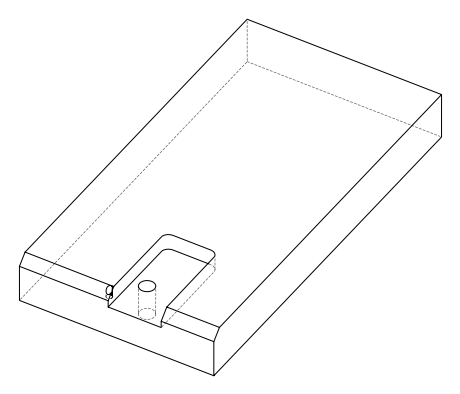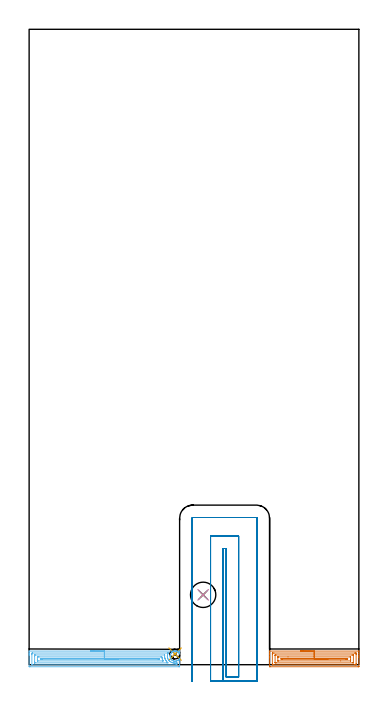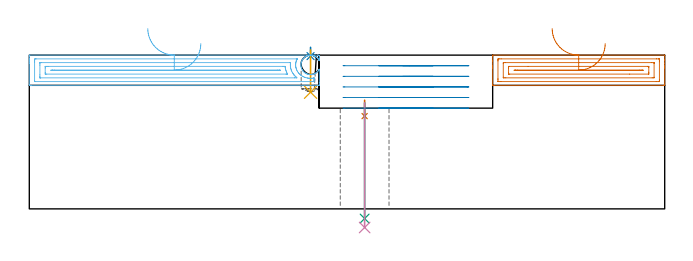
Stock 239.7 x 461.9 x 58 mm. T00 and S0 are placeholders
(PLAN: 8 operations, 5 tool changes, 15.7 min)
(1 SPOT_DRILL | STEP1HOLE | NXT0321_9005460120000 | 0.05 min | 2435 mm3)
(2 SPOT_DRILL_1 | STEP1POCKET | NXT0321_9005460120000 | 0.03 min | 0 mm3)
(3 DRILL_THROUGH_HOLE_INTO_CENTER | STEP1HOLE | NXT0301_089 | 0.18 min | 3959 mm3)
(4 DRILL_TO_ENLARGE_THROUGH_HOLE | STEP1HOLE | UGT0301_253 | 0.19 min | 9000 mm3)
(5 DRILL_BLIND_HOLE_INTO_CENTER | STEP1POCKET | NXT0301_042 | 0.07 min | 514 mm3)
(6 AREA_MILL | FG_CHAMFER_SURFACE | UGT0205_001 | 4.46 min | 7372 mm3)
(7 AREA_MILL_1 | FG_CHAMFER_SURFACE_1 | UGT0205_001 | 2.76 min | 4629 mm3)
(8 MILL_SLOT | SLOT_PARTIAL_RECTANGULAR | UGT0201_100 | Follow Part, ap 4.5, ae 75% | 7.96 min | 144815 mm3)
(TOOL NXT0321_9005460120000 | NC Spot Drill, 142deg, 12mm, Carbide, Uncoated | D12 PA142 FL30 Z2)
(TOOL NXT0301_089 | Carbide Drill 11.8mm [860.1-1180-035A1-MM 2214] | D11.8 PA140 FL55 Z2)
(TOOL UGT0301_253 | Twist Drill 18.4 mm | D18.4 PA118 FL135 Z2)
(TOOL NXT0301_042 | Carbide Drill 7.1mm [860.1-0710-057A1-MM 2214] | D7.1 PA140 FL85 Z2)
(TOOL UGT0205_001 | Chamfer Mill 20 x 3 x 45 deg. | D20 FL50 Z2)
(TOOL UGT0201_100 | End Mill 18 mm | D18 FL22 Z2)
(OP 1 SPOT_DRILL)
G17 G21 G94 G90
T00 M6
G54
G17 G0 G90 X126.5 Y50.8 S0 M3
G43 Z68. H0
G94 G81 G98 Z35. F250. R41.
G80
M5
M2
(OP 2 SPOT_DRILL_1)
G17 G21 G94 G90
T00 M6
G54
G17 G0 G90 X106.1 Y7.7 S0 M3
G43 Z68. H0
G94 G81 G98 Z57.636 F250. R60.95
G80
M5
M2
(OP 3 DRILL_THROUGH_HOLE_INTO_CENTER)
G17 G21 G94 G90
T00 M6
G54
G17 G0 G90 X126.5 Y50.8 S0 M3
G43 Z68. H1
G94 G73 G98 Z-3.647 F250. Q10.412 R40.
G80
M5
M2
(OP 4 DRILL_TO_ENLARGE_THROUGH_HOLE)
G17 G21 G94 G90
T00 M6
G54
G17 G0 G90 X126.5 Y50.8 S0 M3
G43 Z68. H0
G94 G81 G98 Z-7.028 F250. R40.
G80
M5
M2
(OP 5 DRILL_BLIND_HOLE_INTO_CENTER)
G17 G21 G94 G90
T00 M6
G54
G17 G0 G90 X106.1 Y7.7 S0 M3
G43 Z68. H1
G94 G81 G98 Z44. F250. R59.95
G80
M5
M2
(OP 6 AREA_MILL)
G17 G21 G94 G90
T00 M6
G54
G17 G0 G90 X44.7 Y9.9 S1061 M3
G43 Z68. H0
G94 G1 X44.738 Z67.128 F250.
X44.852 Z66.263
X45.041 Z65.412
X45.303 Z64.58
X45.637 Z63.774
X46.04 Z63.
X46.508 Z62.264
X47.04 Z61.572
X47.629 Z60.929
X48.272 Z60.339
X48.964 Z59.808
X49.7 Z59.34
X50.474 Z58.937
X51.28 Z58.603
X52.112 Z58.341
X52.964 Z58.152
X53.828 Z58.038
X54.7 Z58.
X109.223
X109.39 Y9.898 Z57.989
X109.4 Y9.564 Z57.663
Y9.296 Z57.395
Y8.597 Z56.692
Y8.249 Z56.345
X109.393 Y7.796 Z55.892
X109.275 Y8. Z56.099
X109.223 Y8.085 Z56.185
X109.149 Y8.204 Z56.304
X108.981 Y8.441 Z56.541
X108.839 Y8.61 Z56.71
X108.694 Y8.762 Z56.862
X108.443 Y8.988 Z57.088
X108.178 Y9.198 Z57.298
X108.099 Y9.25 Z57.35
X107.802 Y9.425 Z57.525
X107.677 Y9.489 Z57.589
X107.623 Y9.514 Z57.614
X107.445 Y9.589 Z57.689
X107.266 Y9.656 Z57.756
X107.088 Y9.71 Z57.81
X106.909 Y9.756 Z57.856
X106.772 Y9.786 Z57.886
X106.703 Y9.798 Z57.898
X106.497 Y9.827 Z57.927
X106.223 Y9.847 Z57.947
X106.154
X105.948 Y9.845 Z57.945
X105.742 Y9.831 Z57.931
X105.674 Y9.823 Z57.923
X105.468 Y9.793 Z57.893
X105.399 Y9.78 Z57.88
X105.193 Y9.734 Z57.834
X105.124 Y9.715 Z57.815
X104.946 Y9.659 Z57.759
X104.767 Y9.594 Z57.694
X104.589 Y9.519 Z57.619
X104.41 Y9.433 Z57.533
X104.232 Y9.332 Z57.432
X104.028 Y9.198 Z57.298
X103.668 Y8.905 Z57.005
X103.339 Y8.581 Z56.681
X103.144 Y8.323 Z56.423
X102.882 Y7.897 Z55.997
X102.682 Y7.449 Z55.549
X102.553 Y7.016 Z55.116
X102.482 Y6.574 Z54.674
X102.462 Y6.137 Z54.237
X102.495 Y5.7 Z53.8
X102.586 Y5.258 Z53.358
X102.731 Y4.826 Z52.926
X102.952 Y4.376 Z52.476
X103.233 Y3.951 Z52.051
X103.339 Y3.816 Z51.916
X103.539 Y3.608 Z51.708
X103.75 Y3.415 Z51.515
X103.976 Y3.239 Z51.339
X104.213 Y3.077 Z51.177
X104.665 Y2.844 Z50.944
X104.892 Y2.758 Z50.858
X105.124 Y2.691 Z50.791
X105.568 Y2.601 Z50.701
X106.017 Y2.553 Z50.653
X106.466 Y2.574 Z50.674
X106.688 Y2.602 Z50.702
X106.909 Y2.647 Z50.747
X107.139 Y2.708 Z50.808
X107.365 Y2.783 Z50.883
X107.585 Y2.872 Z50.972
X107.802 Y2.974 Z51.074
X107.99 Y3.077 Z51.177
X108.179 Y3.205 Z51.305
X108.357 Y3.341 Z51.441
X108.694 Y3.642 Z51.742
X108.776 Y3.735 Z51.835
X108.964 Y3.952 Z52.051
X109.187 Y4.259 Z52.357
X109.293 Y4.437 Z52.534
X109.342 Y4.523 Z52.619
X109.39 Y4.603 Z52.699
X109.4 Y4.465 Z52.562
Y-0.463 Z47.635
X109.395 Y-1.077 Z47.02
X109.39 Y-1.492 Z46.605
X109.201 Y-1.496 Z46.602
X108.776 Y-1.5 Z46.6
X0.624
X0.156 Y-1.495 Z46.603
X0.01 Y-1.492 Z46.606
X0. Y-1.342 Z46.756
Y6.838 Z54.933
Y7.368 Z55.465
Y7.718 Z55.814
Y8.248 Z56.344
Y8.597 Z56.692
Y9.564 Z57.664
X0.01 Y9.898 Z57.989
X0.178 Y9.9 Z58.
X54.7
Y8.486 Z56.586
X100.731
X100.846 Y8.485 Z56.585
X101.016 Y8.48 Z56.58
X101.047 Y8.479 Z56.579
X101.045 Y8.468 Z56.568
X101.038 Y8.448 Z56.548
X100.99 Y8.343 Z56.443
X100.865 Y8.064 Z56.164
X100.731 Y7.76 Z55.86
X100.721 Y7.728 Z55.828
X100.719 Y7.718 Z55.818
X100.616 Y7.339 Z55.439
X100.55 Y7.017 Z55.117
X100.521 Y6.838 Z54.938
X100.474 Y6.212 Z54.312
X100.483 Y5.959 Z54.059
X100.508 Y5.635 Z53.735
X100.575 Y5.234 Z53.334
X100.612 Y5.079 Z53.179
X100.731 Y4.671 Z52.771
X100.931 Y4.2 Z52.3
X101.118 Y3.82 Z51.92
X101.454 Y3.321 Z51.421
X101.625 Y3.1 Z51.2
X101.952 Y2.759 Z50.859
X102.311 Y2.441 Z50.541
X102.519 Y2.279 Z50.379
X103.021 Y1.948 Z50.048
X103.413 Y1.747 Z49.847
X103.834 Y1.562 Z49.662
X104.185 Y1.442 Z49.542
X104.307 Y1.407 Z49.507
X104.906 Y1.272 Z49.372
X105.2 Y1.219 Z49.319
X105.594 Y1.175 Z49.275
X105.861 Y1.151 Z49.251
X106.094 Y1.147 Z49.247
X106.497 Y1.165 Z49.265
X106.988 Y1.21 Z49.31
X107.298 Y1.257 Z49.357
X107.365 Y1.267 Z49.367
X107.387 Y1.269 Z49.369
X107.391 Y1.268 Z49.368
X107.395 Y1.262 Z49.362
X107.398 Y1.239 Z49.339
X107.4 Y1.157 Z49.257
X107.396 Y0.682 Z48.782
X107.39 Y0.286 Z48.386
X107.369 Y-0.079 Z48.021
X106.988 Y-0.084 Z48.016
X106.874 Y-0.085 Z48.015
X2.298
X2.045 Y-0.08 Z48.02
X2.019 Y-0.079 Z48.021
X2.01 Y-0.067 Z48.033
X2.004 Y-0.033 Z48.067
X2.002 Y0. Z48.1
X2. Y0.208 Z48.308
Y7.243 Z55.343
X2.004 Y7.718 Z55.818
X2.009 Y8.114 Z56.214
X2.031 Y8.479 Z56.579
X2.412 Y8.484 Z56.584
X2.526 Y8.485 Z56.585
X54.7 Y8.486 Z56.586
Y7.071 Z55.171
X98.287
X98.445 Y7.069 Z55.169
X98.501 Y7.067 Z55.167
X98.525 Y7.064 Z55.164
X98.526 Y7.054 Z55.154
X98.524 Y6.994 Z55.094
X98.486 Y6.409 Z54.509
X98.483 Y5.959 Z54.059
X98.516 Y5.5 Z53.6
X98.592 Y5.079 Z53.179
X98.655 Y4.788 Z52.888
X98.78 Y4.361 Z52.461
X98.843 Y4.2 Z52.3
X98.944 Y3.95 Z52.05
X99.252 Y3.321 Z51.421
X99.482 Y2.965 Z51.065
X99.642 Y2.721 Z50.821
X99.838 Y2.451 Z50.551
X99.872 Y2.407 Z50.507
X100.287 Y1.975 Z50.075
X100.723 Y1.57 Z49.67
X100.731 Y1.562 Z49.662
X100.961 Y1.336 Z49.436
X100.731 Y1.333 Z49.433
X100.074 Y1.329 Z49.429
X4.2
X4.121 Y1.33 Z49.43
X4.058 Y1.332 Z49.432
X4.02 Y1.335 Z49.435
X4.01 Y1.342 Z49.442
X4.007 Y1.366 Z49.466
X4.002 Y1.562 Z49.662
X4. Y1.758 Z49.858
Y2.441 Z50.541
Y6.155 Z54.255
X4.002 Y6.838 Z54.938
X4.004 Y7.03 Z55.13
X4.009 Y7.058 Z55.158
X4.025 Y7.065 Z55.165
X4.082 Y7.067 Z55.167
X4.2 Y7.07 Z55.17
X4.436 Y7.071 Z55.171
X54.7
Y5.657 Z53.757
X95.675
X96.262 Y5.654 Z53.754
X96.457 Y5.651 Z53.751
X96.482 Y5.65 Z53.75
X96.53 Y5.335 Z53.435
X96.575 Y5.079 Z53.179
X96.65 Y4.698 Z52.798
X96.789 Y4.2 Z52.3
X96.892 Y3.897 Z51.997
X97.108 Y3.368 Z51.468
X97.365 Y2.827 Z50.927
X97.401 Y2.75 Z50.85
X97.363 Y2.748 Z50.848
X97.156 Y2.745 Z50.845
X96.849 Y2.743 Z50.843
X6.574
X6.142 Y2.745 Z50.845
X6.055 Y2.747 Z50.847
X6.021 Y2.749 Z50.849
X6.01 Y2.783 Z50.883
X6.007 Y2.887 Z50.987
X6. Y3.308 Z51.408
Y5.067 Z53.167
X6.004 Y5.513 Z53.613
X6.007 Y5.621 Z53.721
X6.009 Y5.644 Z53.744
X6.03 Y5.65 Z53.75
X6.098 Y5.653 Z53.753
X6.295 Y5.656 Z53.756
X6.881 Y5.657 Z53.757
X7.188
X54.7
Y4.243 Z52.343
X93.581
X94.435 Y4.239 Z52.339
X94.475 Y4.236 Z52.336
X94.731 Y4.2 Z52.3
X94.739 Y4.172 Z52.272
X94.649 Y4.164 Z52.264
X94.562 Y4.159 Z52.259
X94.518 Y4.157 Z52.257
X9.606
X8.711 Y4.159 Z52.259
X8.669 Y4.161 Z52.261
X8.103 Y4.2 Z52.3
X8.629 Y4.24 Z52.34
X8.669 Y4.241 Z52.341
X9.519 Y4.243 Z52.343
X54.7
X55.572 Z52.381
X56.436 Z52.495
X57.288 Z52.684
X58.12 Z52.946
X58.926 Z53.28
X59.7 Z53.683
X60.436 Z54.152
X61.128 Z54.683
X61.771 Z55.272
X62.36 Z55.915
X62.892 Z56.607
X63.36 Z57.343
X63.763 Z58.117
X64.097 Z58.923
X64.359 Z59.755
X64.548 Z60.607
X64.662 Z61.471
X64.7 Z62.343
G0 Z68.
M5
M2
(OP 7 AREA_MILL_1)
G17 G21 G94 G90
T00 M6
G54
G17 G0 G90 X197.25 Y9.9 S1061 M3
G43 Z68. H0
G94 G1 X197.288 Z67.128 F250.
X197.402 Z66.263
X197.591 Z65.412
X197.853 Z64.58
X198.187 Z63.774
X198.59 Z63.
X199.058 Z62.264
X199.59 Z61.572
X200.179 Z60.929
X200.822 Z60.339
X201.514 Z59.808
X202.25 Z59.34
X203.024 Z58.937
X203.83 Z58.603
X204.662 Z58.341
X205.514 Z58.152
X206.378 Z58.038
X207.25 Z58.
X239.617
X239.69 Y9.895 Z57.992
X239.7 Y9.742 Z57.84
Y8.046 Z56.144
Y6.838 Z54.936
Y5.795 Z53.893
Y5.079 Z53.173
Y-1.077 Z47.019
X239.696 Y-1.439 Z46.658
X239.69 Y-1.492 Z46.605
X239.636 Y-1.498 Z46.598
X239.174 Y-1.5 Z46.6
X175.326
X174.86 Y-1.493 Z46.603
X174.81 Y-1.491 Z46.605
X174.8 Y-1.434 Z46.662
Y5.079 Z53.173
Y5.795 Z53.893
Y5.959 Z54.057
Y7.718 Z55.815
Y9.477 Z57.575
X174.801 Y9.745 Z57.843
X174.81 Y9.895 Z57.992
X174.883 Y9.9 Z58.
X207.25
Y8.486 Z56.586
X236.626
X237.4 Y8.482 Z56.582
X237.52 Y8.479 Z56.579
X237.69 Y8.467 Z56.567
X237.693 Y8.421 Z56.521
X237.698 Y8.302 Z56.402
X237.7 Y7.718 Z55.818
Y7.421 Z55.521
X237.699 Y0.682 Z48.782
X237.698 Y0.387 Z48.487
X237.69 Y0.088 Z48.188
X237.681 Y-0.079 Z48.021
X237.594 Y-0.081 Z48.019
X237.4 Y-0.085 Z48.015
X237.288
X236.514 Y-0.086 Z48.014
X177.874
X177.1 Y-0.082 Z48.018
X176.98 Y-0.079 Z48.021
X176.81 Y-0.067 Z48.033
X176.807 Y-0.021 Z48.079
X176.802 Y0.098 Z48.198
X176.8 Y0.682 Z48.782
Y0.979 Z49.079
X176.801 Y7.718 Z55.818
X176.802 Y8.013 Z56.113
X176.81 Y8.312 Z56.412
X176.819 Y8.479 Z56.579
X176.906 Y8.481 Z56.581
X177.1 Y8.485 Z56.585
X177.212
X177.986 Y8.486 Z56.586
X207.25
Y7.071 Z55.171
X234.74
X235.395 Y7.068 Z55.168
X235.627 Y7.064 Z55.164
X235.69 Y7.051 Z55.151
X235.697 Y6.911 Z55.011
X235.699 Y6.838 Z54.938
Y1.562 Z49.662
X235.698 Y1.491 Z49.591
X235.69 Y1.417 Z49.517
X235.677 Y1.335 Z49.435
X235.627 Y1.334 Z49.434
X234.975 Y1.329 Z49.429
X179.76
X179.105 Y1.332 Z49.432
X178.873 Y1.336 Z49.436
X178.81 Y1.349 Z49.449
X178.803 Y1.489 Z49.589
X178.801 Y1.562 Z49.662
Y6.838 Z54.938
X178.802 Y6.909 Z55.009
X178.81 Y6.983 Z55.083
X178.823 Y7.065 Z55.165
X178.873 Y7.066 Z55.166
X179.525 Y7.071 Z55.171
X207.25
Y5.657 Z53.757
X233.271
X233.637 Y5.653 Z53.753
X233.675 Y5.651 Z53.751
X233.69 Y5.644 Z53.744
X233.693 Y5.616 Z53.716
X233.698 Y5.488 Z53.588
X233.7 Y5.232 Z53.332
Y3.473 Z51.573
Y3.321 Z51.421
X233.698 Y2.957 Z51.057
X233.693 Y2.775 Z50.875
X233.691 Y2.756 Z50.856
X233.68 Y2.75 Z50.85
X233.632 Y2.746 Z50.846
X233.548 Y2.744 Z50.844
X226.493 Y2.743 Z50.843
X181.229
X180.863 Y2.747 Z50.847
X180.824 Y2.749 Z50.849
X180.81 Y2.756 Z50.856
X180.807 Y2.784 Z50.884
X180.802 Y2.912 Z51.012
X180.8 Y3.168 Z51.268
Y5.079 Z53.179
X180.802 Y5.443 Z53.543
X180.807 Y5.625 Z53.725
X180.809 Y5.644 Z53.744
X180.82 Y5.65 Z53.75
X180.868 Y5.654 Z53.754
X180.952 Y5.656 Z53.756
X188.191 Y5.657 Z53.757
X207.25
Y4.243 Z52.343
X230.306
X231.152 Y4.241 Z52.341
X231.193 Y4.238 Z52.338
X231.623 Y4.2 Z52.3
X231.232 Y4.161 Z52.261
X231.193 Y4.16 Z52.26
X230.35 Y4.157 Z52.257
X184.194
X183.348 Y4.159 Z52.259
X183.307 Y4.162 Z52.262
X182.877 Y4.2 Z52.3
X183.268 Y4.239 Z52.339
X183.307 Y4.24 Z52.34
X184.15 Y4.243 Z52.343
X207.25
X208.122 Z52.381
X208.986 Z52.495
X209.838 Z52.684
X210.67 Z52.946
X211.476 Z53.28
X212.25 Z53.683
X212.986 Z54.151
X213.678 Z54.683
X214.321 Z55.272
X214.91 Z55.915
X215.442 Z56.607
X215.91 Z57.343
X216.313 Z58.117
X216.647 Z58.923
X216.909 Z59.755
X217.098 Z60.607
X217.212 Z61.471
X217.25 Z62.343
G0 Z68.
M5
M2
(OP 8 MILL_SLOT)
G17 G21 G94 G90
T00 M6
G54
G17 G0 G90 X140.9 Y-12. S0 M3
G43 Z68. H0
Z54.
G94 G1 Y-9. F250.
Y84.5 F500.
X143.3
Y-9.
X152.3
Y93.5
X131.9
Y-9.
Y-12. F250.
X165.8
Y-9.
Y106.4 F500.
G3 X165.2 Y107. R0.6
G1 X119.
G3 X118.4 Y106.4 R0.6
G1 Y-9.
Y-12. F250.
G0 X140.9 Z50.
G1 Y-9.
Y84.5 F500.
X143.3
Y-9.
X152.3
Y93.5
X131.9
Y-9.
Y-12. F250.
X165.8
Y-9.
Y106.4 F500.
G3 X165.2 Y107. R0.6
G1 X119.
G3 X118.4 Y106.4 R0.6
G1 Y-9.
Y-12. F250.
G0 X140.9 Z46.
G1 Y-9.
Y84.5 F500.
X143.3
Y-9.
X152.3
Y93.5
X131.9
Y-9.
Y-12. F250.
X165.8
Y-9.
Y106.4 F500.
G3 X165.2 Y107. R0.6
G1 X119.
G3 X118.4 Y106.4 R0.6
G1 Y-9.
Y-12. F250.
G0 X140.9 Z42.
G1 Y-9.
Y84.5 F500.
X143.3
Y-9.
X152.3
Y93.5
X131.9
Y-9.
Y-12. F250.
X165.8
Y-9.
Y106.4 F500.
G3 X165.2 Y107. R0.6
G1 X119.
G3 X118.4 Y106.4 R0.6
G1 Y-9.
Y-12. F250.
G0 X140.9 Z38.
G1 Y-9.
Y84.5 F500.
X143.3
Y-9.
X152.3
Y93.5
X131.9
Y-9.
Y-12. F250.
X165.8
Y-9.
Y106.4 F500.
G3 X165.2 Y107. R0.6
G1 X119.
G3 X118.4 Y106.4 R0.6
G1 Y-9.
Y-12. F250.
G0 Z68.
M5
M2
